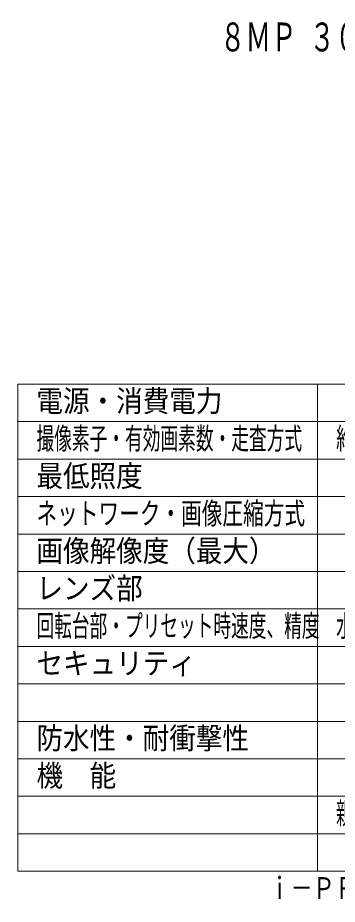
# Model space of a CAD drawing. Units: millimetres on the paper. Extents: x -62 to 66, y -59 to 59.
# Drawn here: x -62.5 to -19.8, y -59 to 59.3 of the extents above; entities that cross this region are included whole.
import ezdxf
from ezdxf.enums import TextEntityAlignment as Align

# ---------------------------------------------------------------- set-up
doc = ezdxf.new("R2010")
doc.units = ezdxf.units.MM
doc.layers.add('0-0_MOJI1', color=7, linetype='Continuous')
doc.layers.add('0-1_相当品', color=4, linetype='Continuous')
doc.layers.add('0-5_WAKU', color=4, linetype='Continuous', lineweight=9)
doc.styles.add('ＭＳ ゴシック', font='')
doc.styles.get('ＭＳ ゴシック').set_extended_font_data('MS Gothic')

msp = doc.modelspace()

# ---------------------------------------------------------------- linework, layer by layer
at = {"layer": '0-5_WAKU', "color": 3}
for p, q in [((-62.451, -54.581), (-62.451, 10.419)), ((-62.451, 10.419), (62.549, 10.419)), ((-22.451, -54.581), (-22.451, 10.419)), ((-62.451, -54.581), (62.549, -54.581))]:
    msp.add_line(p, q, dxfattribs=at)
at = {"layer": '0-5_WAKU'}
for p, q in [((-62.451, 5.419), (62.549, 5.419)), ((-62.451, 0.419), (62.549, 0.419)), ((62.549, -4.581), (-62.451, -4.581)), ((62.549, -9.581), (-62.451, -9.581)), ((62.549, -14.581), (-62.451, -14.581)), ((-62.451, -19.581), (62.549, -19.581)), ((-62.451, -24.581), (62.549, -24.581)), ((-62.451, -29.581), (62.549, -29.581)), ((-62.451, -34.581), (62.549, -34.581)), ((-62.451, -39.581), (62.549, -39.581)), ((-62.451, -44.581), (62.549, -44.581)), ((-62.451, -49.581), (62.549, -49.581))]:
    msp.add_line(p, q, dxfattribs=at)

# ---------------------------------------------------------------- texts
at = {"layer": '0-0_MOJI1', "style": 'ＭＳ ゴシック'}
for s, height, width, p in [('８ＭＰ ３０倍 屋外ＩＲＰＴＺ（親水コート、天井埋込金具付）', 3.849, 0.65, (-35.451, 53.679)), ('電源・消費電力', 2.889, 0.9, (-59.951, 5.864)), ('撮像素子・有効画素数・走査方式', 2.889, 0.6, (-59.951, 0.864)), ('約１／２．８型 ＣＭＯＳセンサー・約８４０万画素・プログレッシブ', 2.889, 0.65, (-19.951, 0.864)), ('最低照度', 2.889, 0.9, (-59.951, -4.136)), ('ネットワーク・画像圧縮方式', 2.889, 0.7, (-59.951, -9.136)), ('画像解像度（最大）', 2.889, 0.9, (-59.951, -14.136)), ('レンズ部', 2.889, 0.9, (-59.951, -19.136)), ('回転台部・プリセット時速度、精度', 2.886, 0.6, (-59.951, -24.136)), ('水平：３６０°旋回／垂直：－２０°～＋１２０°・７００°／ｓ、±０．１°', 2.886, 0.6, (-19.951, -24.136)), ('セキュリティ', 2.889, 0.9, (-59.951, -29.136)), ('防水性・耐衝撃性', 2.889, 0.9, (-59.951, -39.136)), ('機\u3000能', 2.889, 0.9, (-59.951, -44.136)), ('親水コート、逆光／強光補正、カラー／白黒切換、動作検知、妨害検知、音検知、', 2.889, 0.55, (-19.951, -49.136))]:
    msp.add_text(s, height=height, dxfattribs=dict(at, width=width)).set_placement(p, align=Align.BOTTOM_LEFT)
at = {"layer": '0-1_相当品', "style": 'ＭＳ ゴシック', "width": 0.75}
msp.add_text('ｉ－ＰＲＯ：ＷＶ－Ｓ６６７００－Ｚ３ＬＮ＋ＷＶ－ＱＥＭ５０５－Ｗ', height=2.889, dxfattribs=at).set_placement((-28.971, -59.136), align=Align.BOTTOM_LEFT)

doc.saveas('drawing.dxf')
